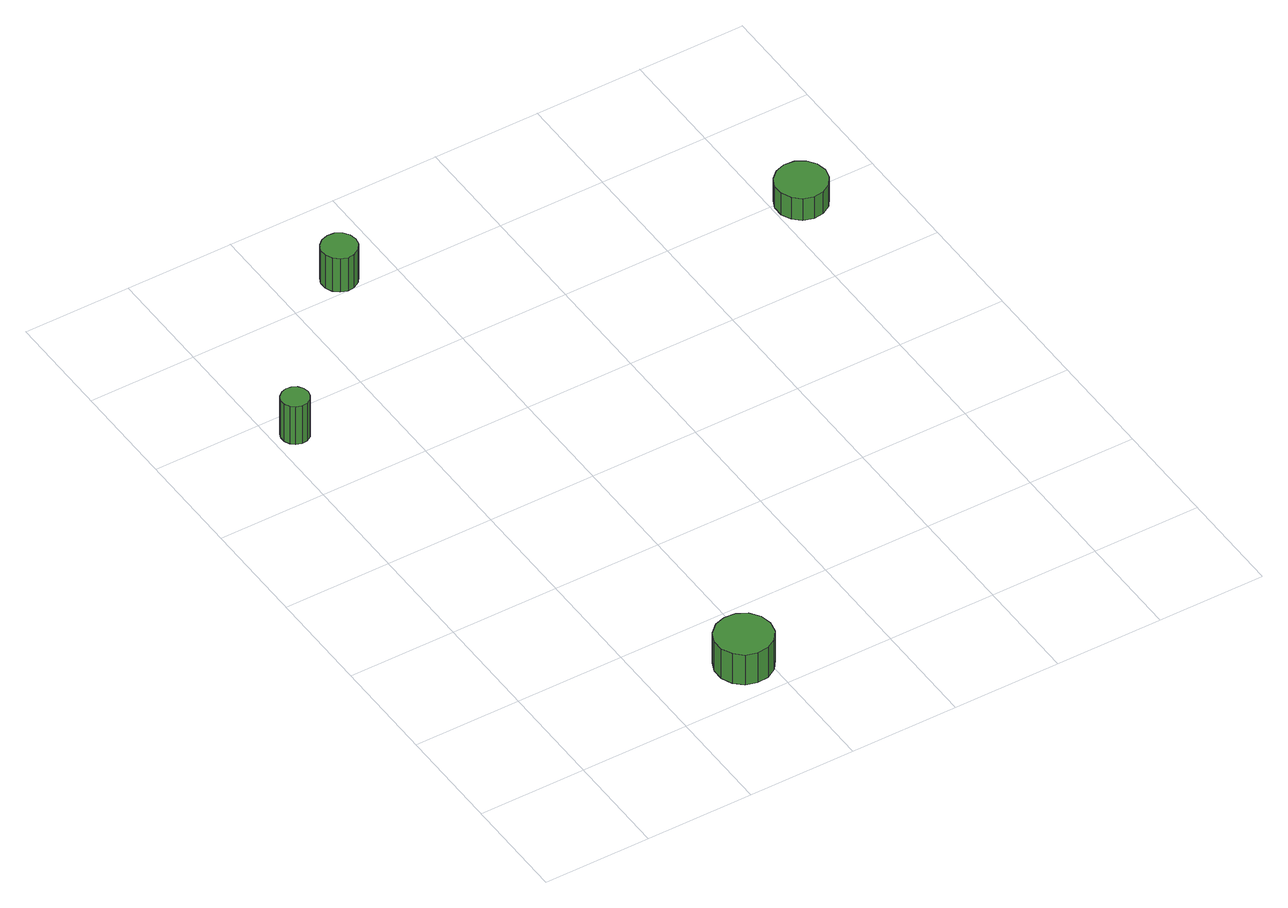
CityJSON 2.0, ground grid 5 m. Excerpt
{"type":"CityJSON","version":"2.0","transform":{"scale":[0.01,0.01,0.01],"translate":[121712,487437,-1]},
"CityObjects":{
"tree1":{"type":"SolitaryVegetationObject","attributes":{"function":"something"},"geometry":[{"type":"MultiSurface","lod":"1","boundaries":[[[0,1,2,3,4,5,6,7,8,9,10,11,12,13,14]],[[15,16,17,18,19,20,21,22,23,24,25,26,27,28,29]],[[0,29,28,1]],[[1,28,27,2]],[[2,27,26,3]],[[3,26,25,4]],[[4,25,24,5]],[[5,24,23,6]],[[6,23,22,7]],[[7,22,21,8]],[[8,21,20,9]],[[9,20,19,10]],[[10,19,18,11]],[[11,18,17,12]],[[12,17,16,13]],[[13,16,15,14]],[[14,15,29,0]]]}]},
"tree2":{"type":"SolitaryVegetationObject","attributes":{"function":"something"},"geometry":[{"type":"MultiSurface","lod":"1","boundaries":[[[30,31,32,33,34,35,36,37,38,39,40,41,42,43,44]],[[45,46,47,48,49,50,51,52,53,54,55,56,57,58,59]],[[30,59,58,31]],[[31,58,57,32]],[[32,57,56,33]],[[33,56,55,34]],[[34,55,54,35]],[[35,54,53,36]],[[36,53,52,37]],[[37,52,51,38]],[[38,51,50,39]],[[39,50,49,40]],[[40,49,48,41]],[[41,48,47,42]],[[42,47,46,43]],[[43,46,45,44]],[[44,45,59,30]]]}]},
"tree3":{"type":"SolitaryVegetationObject","attributes":{"function":"something"},"geometry":[{"type":"MultiSurface","lod":"1","boundaries":[[[60,61,62,63,64,65,66,67,68,69,70,71,72,73,74]],[[75,76,77,78,79,80,81,82,83,84,85,86,87,88,89]],[[60,89,88,61]],[[61,88,87,62]],[[62,87,86,63]],[[63,86,85,64]],[[64,85,84,65]],[[65,84,83,66]],[[66,83,82,67]],[[67,82,81,68]],[[68,81,80,69]],[[69,80,79,70]],[[70,79,78,71]],[[71,78,77,72]],[[72,77,76,73]],[[73,76,75,74]],[[74,75,89,60]]]}]},
"tree4":{"type":"SolitaryVegetationObject","attributes":{"function":"something"}},
"tree5":{"type":"SolitaryVegetationObject","attributes":{"function":"something"},"geometry":[{"type":"MultiSurface","lod":"1","boundaries":[[[90,91,92,93,94,95,96,97,98,99,100,101,102,103,104]],[[105,106,107,108,109,110,111,112,113,114,115,116,117,118,119]],[[90,119,118,91]],[[91,118,117,92]],[[92,117,116,93]],[[93,116,115,94]],[[94,115,114,95]],[[95,114,113,96]],[[96,113,112,97]],[[97,112,111,98]],[[98,111,110,99]],[[99,110,109,100]],[[100,109,108,101]],[[101,108,107,102]],[[102,107,106,103]],[[103,106,105,104]],[[104,105,119,90]]]}]},
"tree6":{"type":"SolitaryVegetationObject","attributes":{"function":"something"}}
},
"vertices":[
[159,2365,287],[153,2391,287],[138,2412,287],[115,2425,287],[89,2428,287],[64,2420,287],[44,2402,287],[34,2378,287],[34,2352,287],[44,2328,287],[64,2310,287],[89,2302,287],[115,2305,287],[138,2318,287],[153,2339,287],[153,2339,79],[138,2318,79],[115,2305,79],[89,2302,79],[64,2310,79],[44,2328,79],[34,2352,79],[34,2378,79],[44,2402,79],[64,2420,79],[89,2428,79],[115,2425,79],[138,2412,79],[153,2391,79],[159,2365,79],
[1035,190,239],[1024,243,239],[992,287,239],[945,314,239],[891,319,239],[840,303,239],[800,266,239],[778,217,239],[778,163,239],[800,114,239],[840,77,239],[891,61,239],[945,66,239],[992,93,239],[1024,137,239],[1024,137,74],[992,93,74],[945,66,74],[891,61,74],[840,77,74],[800,114,74],[778,163,74],[778,217,74],[800,266,74],[840,303,74],[891,319,74],[945,314,74],[992,287,74],[1024,243,74],[1035,190,74],
[842,3073,261],[835,3106,261],[815,3133,261],[786,3150,261],[752,3153,261],[720,3143,261],[695,3120,261],[681,3090,261],[681,3056,261],[695,3025,261],[720,3003,261],[752,2992,261],[786,2996,261],[815,3013,261],[835,3040,261],[835,3040,77],[815,3013,77],[786,2996,77],[752,2992,77],[720,3003,77],[695,3025,77],[681,3056,77],[681,3090,77],[695,3120,77],[720,3143,77],[752,3153,77],[786,3150,77],[815,3133,77],[835,3106,77],[842,3073,77],
[2746,2459,189],[2736,2507,189],[2708,2546,189],[2666,2571,189],[2617,2576,189],[2571,2561,189],[2535,2528,189],[2515,2484,189],[2515,2435,189],[2535,2391,189],[2571,2358,189],[2617,2343,189],[2666,2348,189],[2708,2372,189],[2736,2412,189],[2736,2412,68],[2708,2372,68],[2666,2348,68],[2617,2343,68],[2571,2358,68],[2535,2391,68],[2515,2435,68],[2515,2484,68],[2535,2528,68],[2571,2561,68],[2617,2576,68],[2666,2571,68],[2708,2546,68],[2736,2507,68],[2746,2459,68]
]}
